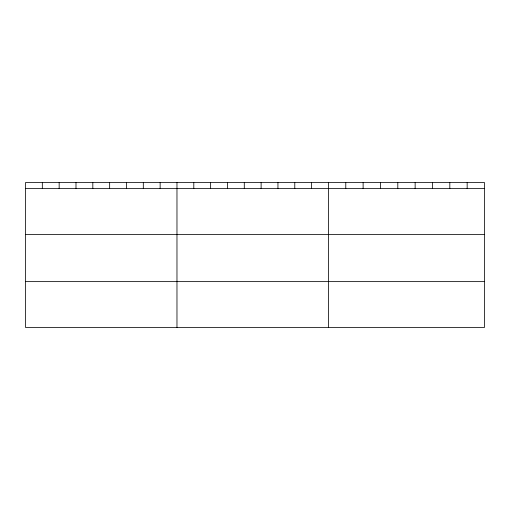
<?xml version="1.0" encoding="UTF-8"?>
<svg xmlns="http://www.w3.org/2000/svg" width="510" height="510" viewBox="0 0 510 510"><rect width="100%" height="100%" fill="white"/><g stroke="black" fill="none" stroke-linecap="round" stroke-linejoin="round"><path stroke-width="0.76" d="M484.5 234.434L484.5 182.567L25.5 182.567L25.5 327.433L484.5 327.433L484.5 234.434L25.5 234.434M25.5 188.623L484.5 188.623M25.5 281.628L484.5 281.628M467.16 182.567L467.16 188.623M449.82 182.567L449.82 188.623M432.48 182.567L432.48 188.623M415.14 182.567L415.14 188.623M397.8 182.567L397.8 188.623M380.46 182.567L380.46 188.623M363.12 182.567L363.12 188.623M345.78 182.567L345.78 188.623M328.44 182.567L328.44 327.433M311.61 182.567L311.61 188.623M294.78 182.567L294.78 188.623M277.95 182.567L277.95 188.623M261.12 182.567L261.12 188.623M244.29 182.567L244.29 188.623M227.46 182.567L227.46 188.623M210.63 182.567L210.63 188.623M193.8 182.567L193.8 188.623M176.97 182.567L176.97 327.433M160.14 182.567L160.14 188.623M143.31 182.567L143.31 188.623M126.48 182.567L126.48 188.623M109.65 182.567L109.65 188.623M92.82 182.567L92.82 188.623M75.99 182.567L75.99 188.623M59.16 182.567L59.16 188.623M42.33 182.567L42.33 188.623"/></g></svg>
